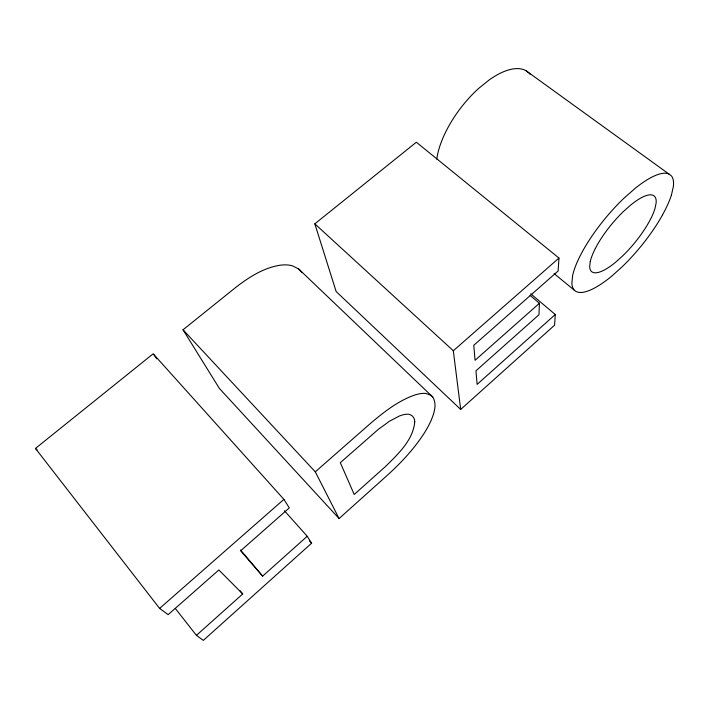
<?xml version="1.0" encoding="UTF-8"?>
<svg xmlns="http://www.w3.org/2000/svg" width="709" height="709" viewBox="0 0 709 709"><rect width="100%" height="100%" fill="white"/><g stroke="black" fill="none" stroke-linecap="round" stroke-linejoin="round"><path stroke-width="1.06" d="M530.146 295.44L539.407 303.275L538.991 314.734L475.961 370.807L477.122 384.393L555.271 314.521L530.757 293.81M555.271 314.521L554.571 325.192L460.69 409.439L336.155 291.532L314.831 223.831L416.343 142.217L558.976 258.058L558.125 270.98L473.78 345.292L475.065 360.287L539.407 303.275M590.269 261.435L589.675 266.504A47.999 14.561 -50.6 0 0 592.432 272.167L593.832 272.664A49.258 14.942 -50.6 0 0 615.837 262.038L622.325 256.233A49.267 14.942 -50.6 0 0 647.326 224.957L649.338 221.447A47.999 14.543 -50.6 0 0 655.001 208.455L656.117 203.013A48.061 14.561 -50.6 0 0 654.416 196.189L653.211 195.374A49.205 14.916 -50.6 0 0 630.983 204.812L623.973 210.99A49.205 14.916 -50.6 0 0 597.332 244.765L595.347 248.425M671.45 194.993L673.355 186.547A73.461 22.28 -50.6 0 0 671.166 175.646L526.264 70.891A69.695 31.24 -52.9 0 0 489.414 79.771L478.841 88.253A69.686 31.24 -52.9 0 0 442.7 138.512L440.502 144.202A68.082 30.558 -52.8 0 0 436.788 159.1M662.587 214.827L659.512 220.127A75.349 22.883 -50.6 0 1 621.935 266.992L612.213 275.721A75.331 22.883 -50.6 0 1 578.704 292.356L576.488 291.709A73.426 22.307 -50.6 0 1 571.871 283.52L572.553 275.934A73.479 22.325 -50.6 0 1 580.033 256.082L583.046 250.419A75.207 22.821 -50.6 0 1 624.461 197.74L635.397 188.151A75.216 22.821 -50.6 0 1 669.429 174.272M284.433 510.746L307.219 536.279L311.597 543.218L203.315 640.395L196.42 635.353L175.265 608.384M339.088 518.554L388.789 473.958C401.95 461.843 414.233 448.593 423.991 433.545A67.763 23.025 -45.1 0 0 431.285 420.074C434.13 412.966 437.285 404.015 432.703 396.96L298.711 268.995L292.649 265.91A63.278 31.683 -44.1 0 0 280.649 265.139C263.837 267.603 249.081 277.113 235.884 287.296L183.028 329.791L219.347 388.372L339.088 518.554L315.292 471.839L183.028 329.791M196.42 635.353L242.717 593.956L239.899 590.553M242.717 593.956L218.851 569.974L168.148 614.65L159.614 608.411L35.45 448.442L153.188 353.782L283.91 499.366L289.299 507.901L240.643 550.778L262.64 576.133L307.219 536.279M159.614 608.411L283.91 499.366M315.292 471.839L370.754 423.176C384.181 411.858 398.414 400.594 415.244 394.86A68.658 23.424 -45.1 0 1 425.985 393.486L430.93 395.267L432.703 396.96M460.69 409.439L453.308 350.751L558.976 258.058M526.264 70.891L528.675 72.735A68.064 30.496 -52.9 0 1 530.048 74.259M554.163 273.647L574.662 290.513M35.45 448.442L37.063 449.852M314.831 223.831L453.308 350.751M298.711 268.995L302.078 272.655M309.39 540.745L311.597 543.218M240.511 550.024L262.64 576.133M153.782 354.624L156.742 358.807M671.476 194.86A73.461 22.28 -50.6 0 1 662.605 214.712M590.26 261.515A47.999 14.561 -50.6 0 1 595.33 248.522M414.756 421.74C413.143 440.271 397.971 454.106 385.528 466.487L354.208 494.492L340.32 462.685L378.172 429.486L389.471 421.235L399.043 416.156A42.443 14.49 -45 0 1 406.585 414.233C411.025 413.56 414.925 417.317 414.756 421.74"/></g></svg>
